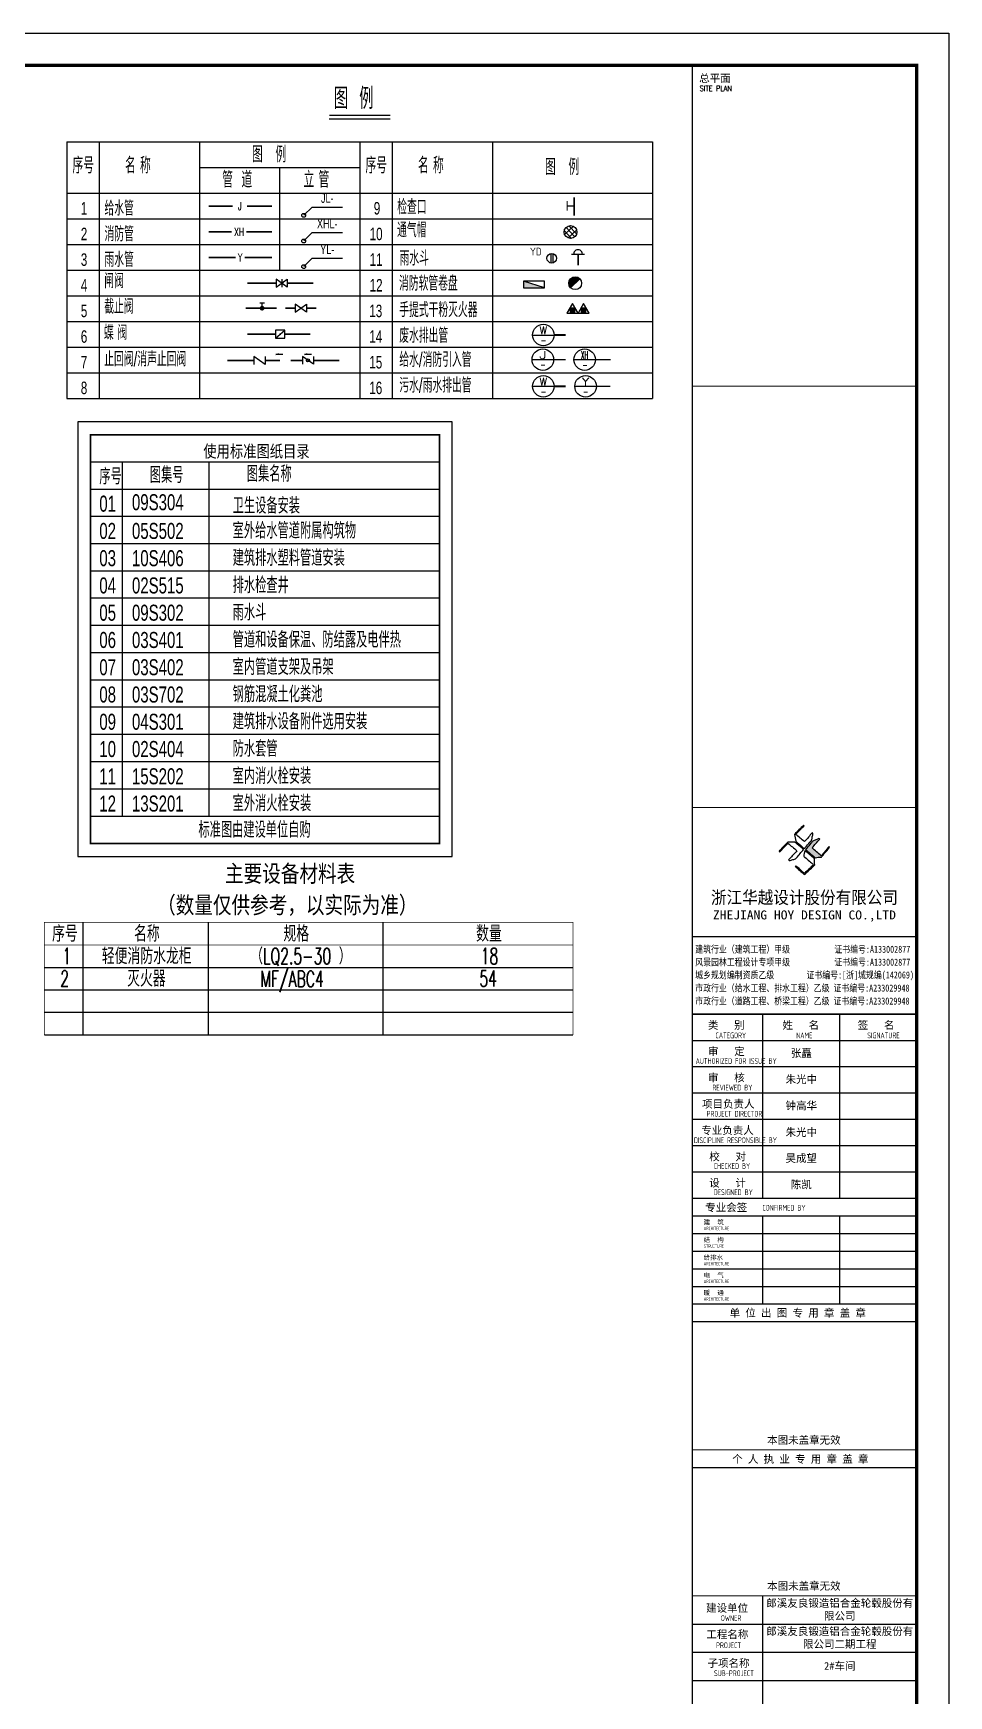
# Model space of a CAD drawing. Extents: x 13158459 to 15902229, y -1299598 to 28366.
# Drawn here: x 14080047 to 14108608, y -192678 to -140843 of the extents above; entities that cross this region are included whole.
import ezdxf
from ezdxf.enums import TextEntityAlignment as Align

# ---------------------------------------------------------------- set-up
doc = ezdxf.new("R2010")
doc.units = 0
doc.header["$LTSCALE"] = 1000
doc.header["$MEASUREMENT"] = 0
doc.linetypes.add('W_P', pattern=[7, 6, -1])
for name, color, linetype in [('JZ_0', 7, 'Continuous'), ('JZ__污水', 2, 'W_P'), ('JZ__污水标注', 2, 'Continuous'), ('JZ__消火栓', 10, 'Continuous'), ('JZ__消火栓标注', 10, 'Continuous'), ('JZ__灭火器', 6, 'Continuous'), ('JZ__给水', 3, 'Continuous'), ('JZ__给水标注', 3, 'Continuous'), ('JZ__雨水', 150, 'W_P'), ('JZ__雨水标注', 150, 'Continuous'), ('JZ_DET1', 8, 'Continuous'), ('JZ_TEXT', 42, 'Continuous'), ('PUB_TEXT', 7, 'Continuous'), ('PUB_TITLE', 4, 'Continuous'), ('TK', 4, 'Continuous'), ('TWT_TAB', 7, 'Continuous'), ('W_DIM', 4, 'Continuous'), ('WP_F', 1, 'Continuous'), ('WP_F_PJ', 7, 'Continuous'), ('WP_F_TXT', 4, 'Continuous'), ('WP_G2', 32, 'Continuous'), ('WP_G2_TXT', 4, 'Continuous'), ('WP_P_PJ', 7, 'Continuous'), ('WP_Y', 6, 'W_P'), ('WP_Y_TXT', 4, 'Continuous')]:
    doc.layers.add(name, color=color, linetype=linetype)
doc.styles.add('-宋体', font='', dxfattribs={"width": 0.8})
doc.styles.add('_TWT_SHEET', font='SIMPLEX', dxfattribs={"width": 0.8, "height": 3.5, "bigfont": 'HZTXT'})
doc.styles.add('COMPLEX', font='COMPLEX')
doc.styles.add('DXF', font='ros.shx', dxfattribs={"width": 0.7, "bigfont": 'hzs.shx'})
doc.styles.add('gps_hz', font='hztxt_e.shx', dxfattribs={"width": 0.7, "bigfont": 'hztxt.shx'})
doc.styles.add('HT', font='simhei.ttf', dxfattribs={"width": 0.8})
doc.styles.add('HZ', font='txt_____.ttf', dxfattribs={"bigfont": 'hztxt'})
doc.styles.add('ROMANS', font='romans', dxfattribs={"width": 0.65, "height": 231.275})
doc.styles.get("Standard").update_dxf_attribs({"font": 'gbenor.shx', "bigfont": 'gbcbig.shx'})
doc.styles.add('TSSD_REIN', font='tssdeng.shx', dxfattribs={"width": 0.7, "bigfont": 'tssdchn.shx'})
doc.styles.add('图签宋体', font='', dxfattribs={"height": 300})
doc.styles.add('图签黑体', font='simhei.ttf', dxfattribs={"height": 550})
doc.styles.get('-宋体').set_extended_font_data('SimSun')
doc.styles.get('图签宋体').set_extended_font_data('NSimSun')

# ---------------------------------------------------------------- blocks, each defined once
blk = doc.blocks.new('污水井编号')
blk.add_line((-336, 0), (336, 0))
blk.add_circle((0, 0), 336)
at = {"style": 'COMPLEX', "width": 0.914422}
blk.add_text('W', height=240, dxfattribs=at).set_placement((-114, 23), (116, 23), align=Align.FIT)
at = {"style": 'COMPLEX', "width": 1.762315}
blk.add_attdef('1', text='', height=230, dxfattribs=at).set_placement((-84, -276), (90, -276), align=Align.FIT)
blk = doc.blocks.new('$QC001_2')
blk.add_line((-141, 59), (141, 341))
at = {"const_width": 200}
blk.add_lwpolyline([(71, 271, 0.668179), (-100, 200, 0.198912), (-71, 129, 1)], format="xyb", dxfattribs=at)
blk.add_circle((0, 200), 200)
at = {"style": 'HZ', "flags": 1}
for tag in ['UNIT', 'WHAT', 'SPEC']:
    blk.add_attdef(tag, (0, 0), '', height=0.0008, dxfattribs=at)
blk = doc.blocks.new('$QC001_5')
blk.add_line((-325, 200), (325, 0))
blk.add_lwpolyline([(325, 0), (325, 200), (-325, 200), (-325, 0)], close=True)
blk.add_solid([(-325, 200), (325, 200), (-325, 200), (325, 0)])
at = {"flags": 1}
for tag in ['UNIT', 'WHAT', 'SPEC']:
    blk.add_attdef(tag, (0, 0), '', height=0.001, dxfattribs=at)
blk = doc.blocks.new('$PS004_0')
at = {"color": 7}
for p, q in [((-0.1, 0.49), (-0.1, -0.49)), ((0.1, 0.49), (0.1, -0.49))]:
    blk.add_line(p, q, dxfattribs=at)
blk.add_circle((0, 0), 0.5)
blk.add_text('YD', height=0.8).set_placement((-2.27, 0.29))
at = {"style": 'HZ', "flags": 1}
for tag in ['UNIT', 'WHAT', 'SPEC']:
    blk.add_attdef(tag, (0, 0), '', height=0.001, dxfattribs=at)
blk = doc.blocks.new('gps_fm_zf')
blk.add_line((0, 125), (0, -125))
blk.add_lwpolyline([(-175, 125), (-175, -125), (175, 125), (175, -125)], close=True)
blk = doc.blocks.new('GPS_fm_jzfx')
for p, q in [((-72, 170), (72, 170)), ((0, 73), (0, 170))]:
    blk.add_line(p, q)
at = {"const_width": 73.1}
blk.add_lwpolyline([(-37, 0, 1), (37, 0, 1)], format="xyb", close=True, dxfattribs=at)
blk = doc.blocks.new('GPS_fm_jzfd')
blk.add_lwpolyline([(-175, 125), (-175, -125), (175, 125), (175, -125)], close=True)
blk = doc.blocks.new('GPS_fm_df')
blk.add_line((-150, -125), (150, 125))
blk.add_lwpolyline([(-150, -125), (150, -125), (150, 125), (-150, 125)], close=True)
at = {"const_width": 29.3}
blk.add_lwpolyline([(-15, 0, 1), (15, 0, 1)], format="xyb", close=True, dxfattribs=at)
blk = doc.blocks.new('GPS_fm_dxf')
for p, q in [((-108, 187), (-25, 208)), ((111, 187), (-108, 187)), ((-25, 208), (-56, 187))]:
    blk.add_line(p, q)
blk.add_lwpolyline([(175, 125), (175, -125), (-175, 125), (-175, -125)])
blk.add_circle((0, 0), 50)
blk = doc.blocks.new('20080403110901')
blk.add_line((-504, 504), (504, 504))
blk.add_circle((0, 504), 504)
at = {"style": 'COMPLEX', "width": 1.058804}
blk.add_text('Y', height=360, dxfattribs=at).set_placement((-171, 539), (174, 539), align=Align.FIT)
at = {"style": 'COMPLEX', "width": 1.762315}
blk.add_attdef('1', text='', height=345, dxfattribs=at).set_placement((-126, 90), (135, 90), align=Align.FIT)
blk = doc.blocks.new('GPS_xf_swxfjbh')
blk.add_line((-336, 0), (336, 0))
blk.add_circle((0, 0), 336)
at = {"style": 'COMPLEX', "width": 0.502932}
blk.add_text('XH', height=240, dxfattribs=at).set_placement((-114, 23), (116, 23), align=Align.FIT)
at = {"style": 'COMPLEX', "width": 1.688885}
blk.add_attdef('1', text='', height=240, dxfattribs=at).set_placement((-84, -276), (90, -276), align=Align.FIT)
blk = doc.blocks.new('GPS_gs_swgsjbh')
blk.add_line((-336, 0), (336, 0))
blk.add_circle((0, 0), 336)
at = {"style": 'COMPLEX', "width": 1.828843}
blk.add_text('J', height=240, dxfattribs=at).set_placement((-114, 23), (116, 23), align=Align.FIT)
at = {"style": 'COMPLEX', "width": 1.762315}
blk.add_attdef('1', text='', height=230, dxfattribs=at).set_placement((-84, -276), (90, -276), align=Align.FIT)
blk = doc.blocks.new('GPS_ws_jxk')
for points, const_width in [([(-220, 0), (0, 0)], 45), ([(-220, 150), (-220, -150)], 25)]:
    blk.add_lwpolyline(points, dxfattribs=dict(const_width=const_width))
blk = doc.blocks.new('GPS_ws_tqm')
for p, q in [((-1.95, 2.37), (0.26, 0.03)), ((0.81, 3.73), (-1.85, 1.3)), ((-1.4, 3.37), (1.3, 0.55)), ((1.85, 2.63), (-0.75, 0.19)), ((-0.55, 3.93), (1.88, 1.46))]:
    blk.add_line(p, q)
blk.add_circle((-0.03, 1.99), 2)
blk = doc.blocks.new('雨水斗xt')
blk.add_line((0, 0), (205, 0))
blk.add_ellipse((103, 0), major_axis=(68.2, 0), ratio=1, start_param=-0.000001, end_param=3.141592)
blk = doc.blocks.new('手提式干粉灭火器')
h = blk.add_hatch()
h.set_pattern_fill('ANSI31', color=256, scale=225.365854, style=0)
h.set_pattern_definition([(45, (276289.086, 185586.136), (-19.9197154, 19.9197154), [])])
h.paths.add_polyline_path([(72, 158), (-72, 158), (-72, 19), (72, 19)])
for points in [[(0, 303), (-175, 0), (175, 0)], [(-72, 19), (72, 19), (72, 158), (-72, 158)]]:
    blk.add_lwpolyline(points, close=True)
blk = doc.blocks.new('A$C053D6479')
at = {"layer": 'PUB_TITLE'}
h = blk.add_hatch(color=256, dxfattribs=at)
h.dxf.hatch_style = 1
edge = h.paths.add_edge_path()
edge.add_spline(control_points=[(1026, 827), (1105, 920), (1188, 1008), (1266, 1102)], knot_values=[13, 13, 13, 13, 14, 14, 14, 14], degree=3, periodic=0)
edge.add_spline(control_points=[(1266, 1102), (1258, 1111), (1249, 1119), (1239, 1116)], knot_values=[12, 12, 12, 12, 13, 13, 13, 13], degree=3, periodic=0)
edge.add_spline(control_points=[(1239, 1116), (1210, 1107), (1179, 1092), (1144, 1077)], knot_values=[11, 11, 11, 11, 12, 12, 12, 12], degree=3, periodic=0)
edge.add_spline(control_points=[(1144, 1077), (1109, 1063), (1069, 1053), (1047, 1038)], knot_values=[10, 10, 10, 10, 11, 11, 11, 11], degree=3, periodic=0)
edge.add_spline(control_points=[(1047, 1038), (1028, 1026), (1007, 992), (991, 972)], knot_values=[9, 9, 9, 9, 10, 10, 10, 10], degree=3, periodic=0)
edge.add_spline(control_points=[(991, 972), (942, 913), (899, 868), (849, 810)], knot_values=[8, 8, 8, 8, 9, 9, 9, 9], degree=3, periodic=0)
edge.add_spline(control_points=[(849, 810), (842, 801), (822, 776), (822, 775)], knot_values=[7, 7, 7, 7, 8, 8, 8, 8], degree=3, periodic=0)
edge.add_spline(control_points=[(822, 775), (823, 771), (848, 752), (859, 744)], knot_values=[6, 6, 6, 6, 7, 7, 7, 7], degree=3, periodic=0)
edge.add_spline(control_points=[(859, 744), (949, 670), (1035, 592), (1122, 521)], knot_values=[5, 5, 5, 5, 6, 6, 6, 6], degree=3, periodic=0)
edge.add_spline(control_points=[(1122, 521), (1153, 527), (1185, 530), (1217, 533)], knot_values=[4, 4, 4, 4, 5, 5, 5, 5], degree=3, periodic=0)
edge.add_spline(control_points=[(1217, 533), (1246, 535), (1293, 532), (1316, 542)], knot_values=[3, 3, 3, 3, 4, 4, 4, 4], degree=3, periodic=0)
edge.add_spline(control_points=[(1316, 542), (1327, 547), (1338, 565), (1349, 579)], knot_values=[2, 2, 2, 2, 3, 3, 3, 3], degree=3, periodic=0)
edge.add_spline(control_points=[(1349, 579), (1423, 670), (1507, 759), (1572, 848)], knot_values=[1, 1, 1, 1, 2, 2, 2, 2], degree=3, periodic=0)
edge.add_spline(control_points=[(1572, 848), (1564, 852), (1561, 861), (1551, 862)], knot_values=[0, 0, 0, 0, 1, 1, 1, 1], degree=3, periodic=0)
edge.add_spline(control_points=[(1551, 862), (1469, 769), (1393, 671), (1310, 579)], knot_values=[15, 15, 15, 15, 16, 16, 16, 16], degree=3, periodic=0)
edge.add_spline(control_points=[(1310, 579), (1216, 662), (1118, 742), (1026, 827)], knot_values=[14, 14, 14, 14, 15, 15, 15, 15], degree=3, periodic=0)
at = {"layer": 'TK'}
for points, knots in [([(1031, 1298), (1066, 1286), (1054, 1262), (1045, 1224), (1036, 1188), (1031, 1158), (1024, 1121), (1020, 1104), (1017, 1085), (1012, 1071), (1004, 1052), (976, 1026), (956, 1003), (906, 946), (866, 899), (814, 839), (806, 829), (789, 806), (787, 806), (777, 804), (728, 856), (719, 864), (651, 922), (580, 978), (514, 1036), (509, 1106), (488, 1176), (479, 1247), (570, 1343), (663, 1436), (758, 1526), (764, 1523), (768, 1518), (774, 1515), (693, 1422), (599, 1343), (520, 1249), (607, 1171), (698, 1096), (789, 1021), (874, 1109), (950, 1206), (1031, 1298)], [0, 0, 0, 0, 1, 1, 1, 2, 2, 2, 3, 3, 3, 4, 4, 4, 5, 5, 5, 6, 6, 6, 7, 7, 7, 8, 8, 8, 9, 9, 9, 10, 10, 10, 11, 11, 11, 12, 12, 12, 13, 13, 13, 14, 14, 14, 14]), ([(1551, 862), (1561, 861), (1564, 852), (1572, 848), (1507, 759), (1423, 670), (1349, 579), (1338, 565), (1327, 547), (1316, 542), (1293, 532), (1246, 535), (1217, 533), (1185, 530), (1153, 527), (1122, 521), (1035, 592), (949, 670), (859, 744), (848, 752), (823, 771), (822, 775), (822, 776), (842, 801), (849, 810), (899, 868), (942, 913), (991, 972), (1007, 992), (1028, 1026), (1047, 1038), (1069, 1053), (1109, 1063), (1144, 1077), (1179, 1092), (1210, 1107), (1239, 1116), (1249, 1119), (1258, 1111), (1266, 1102), (1188, 1008), (1105, 920), (1026, 827), (1118, 742), (1216, 662), (1310, 579), (1393, 671), (1469, 769), (1551, 862)], [0, 0, 0, 0, 1, 1, 1, 2, 2, 2, 3, 3, 3, 4, 4, 4, 5, 5, 5, 6, 6, 6, 7, 7, 7, 8, 8, 8, 9, 9, 9, 10, 10, 10, 11, 11, 11, 12, 12, 12, 13, 13, 13, 14, 14, 14, 15, 15, 15, 16, 16, 16, 16]), ([(555, 949), (624, 891), (699, 833), (760, 773), (689, 691), (614, 604), (539, 517), (529, 505), (516, 487), (506, 482), (492, 475), (469, 472), (452, 467), (416, 456), (383, 448), (342, 438), (323, 433), (297, 422), (293, 440), (291, 452), (313, 470), (322, 480), (400, 566), (477, 652), (553, 736), (460, 815), (366, 894), (270, 970), (183, 883), (101, 791), (16, 703), (-18, 714), (9, 735), (28, 755), (103, 838), (192, 930), (266, 1005), (319, 1009), (387, 1005), (442, 1007), (456, 1008), (472, 1011), (485, 1007), (507, 1000), (534, 967), (555, 949)], [0, 0, 0, 0, 1, 1, 1, 2, 2, 2, 3, 3, 3, 4, 4, 4, 5, 5, 5, 6, 6, 6, 7, 7, 7, 8, 8, 8, 9, 9, 9, 10, 10, 10, 11, 11, 11, 12, 12, 12, 13, 13, 13, 14, 14, 14, 15, 15, 15, 15]), ([(1097, 490), (1100, 425), (1106, 361), (1107, 294), (1018, 207), (925, 121), (830, 33), (818, 21), (800, 0), (787, 0), (768, -1), (725, 49), (712, 60), (662, 103), (616, 143), (568, 186), (545, 207), (518, 224), (499, 250), (501, 259), (511, 261), (516, 267), (609, 192), (696, 111), (785, 33), (883, 118), (977, 208), (1070, 298), (992, 373), (892, 456), (803, 534), (791, 544), (768, 561), (766, 569), (761, 588), (776, 634), (780, 655), (785, 690), (788, 721), (795, 746), (897, 661), (998, 576), (1097, 490)], [0, 0, 0, 0, 1, 1, 1, 2, 2, 2, 3, 3, 3, 4, 4, 4, 5, 5, 5, 6, 6, 6, 7, 7, 7, 8, 8, 8, 9, 9, 9, 10, 10, 10, 11, 11, 11, 12, 12, 12, 13, 13, 13, 14, 14, 14, 14])]:
    blk.add_open_spline(points, degree=3, knots=knots, dxfattribs=at)
blk = doc.blocks.new('GeYuanFrame_32712470', base_point=(20.09, 4.53))
at = {"layer": 'PUB_TITLE'}
for points in [[(803.09, 235.33), (803.09, 292.73)], [(827.09, 235.33), (827.09, 292.73)], [(803.09, 202.33), (803.09, 229.83)], [(827.09, 202.33), (827.09, 229.83)], [(803.09, 14.53), (803.09, 111.33)]]:
    blk.add_lwpolyline(points, dxfattribs=at)
at = {"layer": 'TK'}
for p, q in [((781.09, 316.93), (851.09, 316.93)), ((781.09, 284.53), (851.09, 284.53)), ((781.09, 276.33), (851.09, 276.33)), ((781.09, 268.13), (851.09, 268.13)), ((781.09, 259.93), (851.09, 259.93)), ((781.09, 251.73), (851.09, 251.73)), ((781.09, 243.53), (851.09, 243.53)), ((781.09, 235.33), (851.09, 235.33)), ((781.09, 235.33), (851.09, 235.33)), ((781.09, 102.53), (851.09, 102.53)), ((781.09, 93.73), (851.09, 93.73)), ((781.09, 84.93), (803.09, 84.93)), ((781.09, 84.93), (851.09, 84.93))]:
    blk.add_line(p, q, dxfattribs=at)
blk.add_lwpolyline([(20.09, 4.53), (20.09, 598.53), (861.09, 598.53), (861.09, 4.53)], close=True, dxfattribs=at)
at = {"layer": 'TK', "const_width": 1}
blk.add_lwpolyline([(45.09, 588.53), (851.09, 588.53), (851.09, 14.53), (45.09, 14.53)], close=True, dxfattribs=at)
at = {"layer": 'TK'}
for points, const_width in [([(781.09, 588.53), (781.09, 14.53)], 0.4), ([(781.09, 488.5), (851.09, 488.5)], 0.35), ([(781.09, 357.14), (851.09, 357.14)], 0.35), ([(781.09, 292.73), (851.09, 292.73)], 0.35), ([(781.09, 292.73), (851.09, 292.73)], 0.35), ([(781.09, 235.33), (851.09, 235.33)], 0.35), ([(781.09, 202.33), (851.09, 202.33)], 0.35), ([(781.09, 156.83), (851.09, 156.83)], 0.35), ([(781.09, 111.33), (851.09, 111.33)], 0.35)]:
    blk.add_lwpolyline(points, dxfattribs=dict(at, const_width=const_width))
for points in [[(781.09, 292.73), (851.09, 292.73)], [(781.09, 235.33), (851.09, 235.33)], [(781.09, 229.83), (851.09, 229.83)], [(781.09, 224.33), (851.09, 224.33)], [(781.09, 218.83), (851.09, 218.83)], [(781.09, 213.33), (851.09, 213.33)], [(781.09, 207.83), (851.09, 207.83)], [(781.09, 202.33), (851.09, 202.33)], [(781.09, 196.83), (851.09, 196.83)], [(781.09, 151.33), (851.09, 151.33)]]:
    blk.add_lwpolyline(points, dxfattribs=at)
at = {"layer": 'PUB_TITLE', "xscale": 0.01000000000021828, "yscale": 0.01000000000021828, "zscale": 0.01}
blk.add_blockref('A$C053D6479', (808.19, 336.27), dxfattribs=at)
at = {"layer": 'TK', "style": '图签宋体'}
for s, height, p in [('总平面', 2.4, (783.23, 583.28)), ('类   别', 2.4, (785.97, 288.09)), ('姓   名', 2.4, (809.2, 288.09)), ('签   名', 2.4, (832.68, 288.09)), ('审   定', 2.4, (785.97, 279.89)), ('审   核', 2.4, (785.97, 271.69)), ('项目负责人', 2.4, (784.13, 263.49)), ('专业负责人', 2.4, (783.89, 255.29)), ('校   对', 2.4, (786.38, 247.09)), ('设   计', 2.4, (786.36, 238.89)), ('专业会签', 2.4, (785.12, 231.24)), ('建  筑', 1.44, (784.61, 227.11)), ('结  构', 1.44, (784.61, 221.61)), ('给排水', 1.44, (784.61, 216.11)), ('电  气', 1.44, (784.61, 210.61)), ('暖  通', 1.44, (784.61, 205.11)), ('单 位 出 图 专 用 章 盖 章', 2.4, (792.72, 198.35)), ('本图未盖章无效', 2.4, (804.43, 158.7)), ('个 人 执 业 专 用 章 盖 章', 2.4, (793.52, 152.77)), ('本图未盖章无效', 2.4, (804.43, 113.2)), ('建设单位', 2.4, (785.39, 106.33)), ('工程名称', 2.4, (785.47, 98.12)), ('子项名称', 2.4, (785.85, 89.14))]:
    blk.add_text(s, height=height, dxfattribs=at).set_placement(p)
at = {"layer": 'TK'}
for s, height, style, width, p in [('SITE PLAN', 1.697, 'ROMANS', 0.76, (783.35, 580.49)), ('建筑行业（建筑工程）甲级           证书编号:A133002877', 2.2, '-宋体', 0.8, (782, 311.83)), ('风景园林工程设计专项甲级           证书编号:A133002877', 2.2, '-宋体', 0.8, (782, 307.81)), ('城乡规划编制资质乙级        证书编号:[浙]城规编(142069)', 2.2, '-宋体', 0.8, (782, 303.82)), ('市政行业（给水工程、排水工程）乙级 证书编号:A233029948', 2.2, '-宋体', 0.8, (782, 299.74)), ('市政行业（道路工程、桥梁工程）乙级 证书编号:A233029948', 2.2, '-宋体', 0.8, (782, 295.69)), ('CATEGORY', 1.8, 'TSSD_REIN', 0.7, (788.32, 285.17)), ('NAME', 1.8, 'TSSD_REIN', 0.7, (813.51, 285.17)), ('SIGNATURE', 1.8, 'TSSD_REIN', 0.7, (835.66, 285.17)), ('AUTHORIZED FOR ISSUE BY', 1.8, 'TSSD_REIN', 0.7, (782.12, 277.17)), ('REVIEWED BY', 1.8, 'TSSD_REIN', 0.7, (787.36, 268.91)), ('PROJECT DIRECTOR', 1.8, 'TSSD_REIN', 0.7, (785.55, 260.74)), ('DISCIPLINE RESPONSIBLE BY', 1.8, 'TSSD_REIN', 0.7, (781.57, 252.48)), ('CHECKED BY', 1.8, 'TSSD_REIN', 0.7, (787.75, 244.44)), ('DESIGNED BY', 1.8, 'TSSD_REIN', 0.7, (787.76, 236.27)), ('CONFIRMED BY', 1.8, 'TSSD_REIN', 0.7, (802.94, 231.42)), ('ARCHITECTURE', 1.08, 'TSSD_REIN', 0.7, (784.65, 225.34)), ('STRUCTURE', 1.08, 'TSSD_REIN', 0.7, (784.65, 219.84)), ('ARCHITECTURE', 1.08, 'TSSD_REIN', 0.7, (784.65, 214.34)), ('ARCHITECTURE', 1.08, 'TSSD_REIN', 0.7, (784.65, 208.84)), ('ARCHITECTURE', 1.08, 'TSSD_REIN', 0.7, (784.65, 203.34)), ('OWNER', 1.8, 'TSSD_REIN', 0.7, (789.98, 103.48)), ('PROJECT', 1.8, 'TSSD_REIN', 0.7, (788.52, 95.02)), ('SUB-PROJECT', 1.8, 'TSSD_REIN', 0.7, (787.86, 86.3))]:
    blk.add_text(s, height=height, dxfattribs=dict(at, style=style, width=width)).set_placement(p)
for s, height, style, width, p in [('浙江华越设计股份有限公司', 3.96, 'HT', 0.9, (816.07, 329.16)), ('ZHEJIANG HOY DESIGN CO.,LTD', 2.8, '图签黑体', 1.11, (816.06, 323.29))]:
    blk.add_text(s, height=height, dxfattribs=dict(at, style=style, width=width)).set_placement(p, align=Align.MIDDLE)
at = {"layer": 'TK', "char_height": 2.4, "attachment_point": 5, "style": '图签宋体'}
for s, insert, width in [('张矗', (815.09, 280.4), 24), ('朱光中', (815.09, 272.23), 24), ('钟高华', (815.09, 264.03), 24), ('朱光中', (815.09, 255.76), 24), ('吴成望', (815.09, 247.63), 24), ('陈凯', (815.09, 239.43), 24), ('郎溪友良锻造铝合金轮毂股份有限公司', (827.09, 106.93), 48), ('郎溪友良锻造铝合金轮毂股份有限公司二期工程', (827.09, 98.13), 48), ('2#车间', (827.09, 89.33), 48)]:
    blk.add_mtext(s, dxfattribs=dict(at, insert=insert, width=width))

msp = doc.modelspace()

# ---------------------------------------------------------------- linework, layer by layer
at = {"layer": 'JZ_0', "color": 3}
for p, q in [((14081090.7, -144229.8), (14099370.3, -144229.8)), ((14081090.7, -144229.8), (14081090.7, -152229.8)), ((14082102.5, -144229.8), (14082102.5, -152229.8)), ((14085230.5, -144229.8), (14085230.5, -152229.8)), ((14090230.5, -144229.8), (14090230.5, -152229.8)), ((14091242.3, -144229.8), (14091242.3, -152229.8)), ((14094370.3, -144229.8), (14094370.3, -152229.8)), ((14099370.3, -144229.8), (14099370.3, -152229.8)), ((14085230.5, -145029.8), (14090230.5, -145029.8)), ((14087730.5, -145029.8), (14087730.5, -148229.8)), ((14081090.7, -145829.8), (14099370.3, -145829.8)), ((14081090.7, -152229.8), (14099370.3, -152229.8))]:
    msp.add_line(p, q, dxfattribs=at)
at = {"layer": 'JZ__污水', "const_width": 60}
for points in [[(14096295.5, -150251.7), (14096657.4, -150251.7)], [(14096295.5, -151851.7), (14096657.4, -151851.7)]]:
    msp.add_lwpolyline(points, dxfattribs=at)
at = {"layer": 'JZ__消火栓', "const_width": 50}
msp.add_lwpolyline([(14097583.9, -151019.8), (14098061.2, -151019.8)], dxfattribs=at)
at = {"layer": 'JZ__给水'}
for p, q in [((14087618.8, -150855.5), (14087701.6, -150834.8)), ((14087701.6, -150834.8), (14087670.4, -150855.5)), ((14087837.5, -150855.5), (14087618.8, -150855.5))]:
    msp.add_line(p, q, dxfattribs=at)
at = {"layer": 'JZ__给水', "const_width": 50}
for points in [[(14096924.3, -146533.6), (14096924.3, -145954.6)], [(14097043.6, -148082.1), (14097043.6, -147729.3)], [(14086728.1, -148635.8), (14087622.4, -148635.8)], [(14087972.4, -148635.8), (14088788.9, -148635.8)], [(14086678.7, -149416.2), (14087645.2, -149416.2)], [(14087914.7, -149416.2), (14088219, -149416.2)], [(14088569, -149416.2), (14088878.8, -149416.2)], [(14086728.1, -150226.7), (14087599.7, -150226.7)], [(14087899.7, -150226.7), (14088695.6, -150226.7)], [(14086106, -151043), (14086929.8, -151043)], [(14087279.8, -151043), (14087741.6, -151043)], [(14088075.9, -151043), (14088445.7, -151043)], [(14088788.7, -151043), (14089591.8, -151043)], [(14096280.9, -151019.8), (14096656.8, -151019.8)]]:
    msp.add_lwpolyline(points, dxfattribs=at)
at = {"layer": 'JZ__给水'}
msp.add_lwpolyline([(14087279.8, -150918), (14087279.8, -151168), (14086929.8, -150918), (14086929.8, -151168)], dxfattribs=at)
at = {"layer": 'JZ__雨水', "const_width": 50}
msp.add_lwpolyline([(14097614.3, -151851.7), (14098053.9, -151851.7)], dxfattribs=at)
at = {"layer": 'JZ_DET1'}
for p, q in [((14081090.7, -146629.8), (14099370.3, -146629.8)), ((14081090.7, -147429.8), (14099370.3, -147429.8)), ((14081090.7, -148229.8), (14099370.3, -148229.8)), ((14081090.7, -149029.8), (14099370.3, -149029.8)), ((14081090.7, -149829.8), (14099370.3, -149829.8)), ((14081090.7, -150629.8), (14099370.3, -150629.8)), ((14081090.7, -151429.8), (14099370.3, -151429.8))]:
    msp.add_line(p, q, dxfattribs=at)
at = {"layer": 'JZ_TEXT'}
for p, q in [((14089277.2, -143510.5), (14091183.8, -143510.5)), ((14092717.5, -154215.5), (14081833.6, -154215.5)), ((14082833.6, -165259.9), (14082833.6, -154209.9)), ((14085533.6, -165259.9), (14085533.6, -154209.9)), ((14092717.5, -155065.5), (14081833.6, -155065.5)), ((14092717.5, -155909.9), (14081833.6, -155909.9)), ((14092717.5, -156759.9), (14081833.6, -156759.9)), ((14092717.5, -157609.9), (14081833.6, -157609.9)), ((14092717.5, -158459.9), (14081833.6, -158459.9)), ((14092717.5, -159309.9), (14081833.6, -159309.9)), ((14092717.5, -160159.9), (14081833.6, -160159.9)), ((14092717.5, -161009.9), (14081833.6, -161009.9)), ((14092717.5, -161859.9), (14081833.6, -161859.9)), ((14092717.5, -162709.9), (14081833.6, -162709.9)), ((14092717.5, -163559.9), (14081833.6, -163559.9)), ((14092717.5, -164409.9), (14081833.6, -164409.9)), ((14092717.5, -165259.9), (14081833.6, -165259.9))]:
    msp.add_line(p, q, dxfattribs=at)
at = {"layer": 'JZ_TEXT', "const_width": 41.7}
msp.add_lwpolyline([(14089286.2, -143398.8), (14091187.4, -143398.8)], dxfattribs=at)
at = {"layer": 'PUB_TEXT', "color": 8}
for p, q in [((14093117.5, -152959.9), (14081433.6, -152959.9)), ((14081433.6, -152959.9), (14081433.6, -166509.9)), ((14092717.5, -153359.9), (14081833.6, -153359.9)), ((14093117.5, -166509.9), (14093117.5, -152959.9)), ((14081433.6, -166509.9), (14093117.5, -166509.9))]:
    msp.add_line(p, q, dxfattribs=at)
at = {"layer": 'PUB_TEXT', "color": 8, "const_width": 50}
msp.add_lwpolyline([(14092717.5, -166109.9), (14092717.5, -153359.9), (14081833.6, -153359.9), (14081833.6, -166109.9), (14092717.5, -166109.9)], dxfattribs=at)
at = {"layer": 'TWT_TAB', "const_width": 20}
msp.add_lwpolyline([(14080396.6, -172068.6), (14096882.5, -172068.6), (14096882.5, -168568.6), (14080396.6, -168568.6)], close=True, dxfattribs=at)
at = {"layer": 'TWT_TAB'}
for points in [[(14081596.6, -168568.6), (14081596.6, -172068.6)], [(14085508.7, -168568.6), (14085508.7, -172068.6)], [(14090947.9, -168568.6), (14090947.9, -172068.6)], [(14080396.6, -169968.6), (14096882.5, -169968.6)], [(14080396.6, -170668.6), (14096882.5, -170668.6)], [(14080396.6, -171368.6), (14096882.5, -171368.6)], [(14080396.6, -172068.6), (14096882.5, -172068.6)]]:
    msp.add_lwpolyline(points, dxfattribs=at)
at = {"layer": 'TWT_TAB', "const_width": 20}
msp.add_lwpolyline([(14080396.6, -169268.6), (14096882.5, -169268.6)], dxfattribs=at)
at = {"layer": 'W_DIM'}
for p, q in [((14088485, -146519.9), (14088744.3, -146260.5)), ((14088744.3, -146260.5), (14089694.3, -146260.5)), ((14088485, -147319.9), (14088744.3, -147060.5)), ((14088744.3, -147060.5), (14089694.3, -147060.5)), ((14088485, -148119.9), (14088744.3, -147860.5)), ((14088744.3, -147860.5), (14089694.3, -147860.5))]:
    msp.add_line(p, q, dxfattribs=at)
for centre in [(14088485, -146519.9), (14088485, -147319.9), (14088485, -148119.9)]:
    msp.add_circle(centre, 60, dxfattribs=at)
at = {"layer": 'WP_F', "const_width": 50}
for points in [[(14085522.6, -147036.1), (14086242.4, -147036.1)], [(14086692.4, -147036.1), (14087496.2, -147036.1)]]:
    msp.add_lwpolyline(points, dxfattribs=at)
at = {"layer": 'WP_G2', "const_width": 50}
for points in [[(14085522.6, -146230.8), (14086269.2, -146230.8)], [(14086719.2, -146230.8), (14087496.2, -146230.8)]]:
    msp.add_lwpolyline(points, dxfattribs=at)
at = {"layer": 'WP_Y', "const_width": 50}
for points in [[(14085522.6, -147838.8), (14086363, -147838.8)], [(14086638, -147838.8), (14087496.2, -147838.8)]]:
    msp.add_lwpolyline(points, dxfattribs=at)

# ---------------------------------------------------------------- block references
at = {"xscale": 100, "yscale": 100, "zscale": 100}
msp.add_blockref('GeYuanFrame_32712470', (14024508, -200243.1), dxfattribs=at)
at = {"layer": 'JZ__污水标注'}
msp.add_blockref('GPS_ws_jxk', (14096924.3, -146227.4), dxfattribs=at)
at = {"layer": 'JZ__污水标注', "color": 0, "xscale": 100, "yscale": 100, "zscale": 100}
msp.add_blockref('GPS_ws_tqm', (14096811.7, -147241), dxfattribs=at)
at = {"layer": 'JZ__污水标注', "xscale": 2, "yscale": 2, "zscale": 2}
msp.add_blockref('雨水斗xt', (14096837.2, -147729.3), dxfattribs=at)
at = {"layer": 'JZ__污水标注'}
ref = msp.add_blockref('污水井编号', (14095959.5, -150251.7), dxfattribs=at)
ref.add_attrib('1', '-', dxfattribs={"layer": '0', "height": 230, "style": 'COMPLEX', "width": 0.881157}).set_placement((14095875.8, -150527.5), (14096049.5, -150527.5), align=Align.FIT)
ref = msp.add_blockref('污水井编号', (14095959.5, -151851.7), dxfattribs=at)
ref.add_attrib('1', '-', dxfattribs={"layer": '0', "height": 230, "style": 'COMPLEX', "width": 0.881157}).set_placement((14095875.8, -152127.5), (14096049.5, -152127.5), align=Align.FIT)
at = {"layer": 'JZ__消火栓标注'}
ref = msp.add_blockref('GPS_xf_swxfjbh', (14097247.9, -151019.8), dxfattribs=at)
ref.add_attrib('1', '-', dxfattribs={"layer": '0', "height": 240, "style": 'COMPLEX', "width": 0.844442}).set_placement((14097173.1, -151301.4), (14097346.8, -151301.4), align=Align.FIT)
at = {"layer": 'JZ__灭火器'}
for p in [(14096867.2, -149574.1), (14097216.9, -149574.1)]:
    msp.add_blockref('手提式干粉灭火器', p, dxfattribs=at)
at = {"layer": 'JZ__给水'}
for name, p in [('gps_fm_zf', (14087797.4, -148635.8)), ('GPS_fm_jzfx', (14087186.3, -149416.2)), ('GPS_fm_jzfd', (14088394, -149416.2)), ('GPS_fm_df', (14087749.7, -150226.7))]:
    msp.add_blockref(name, p, dxfattribs=at)
at = {"layer": 'JZ__给水', "xscale": 0.9800000004470348, "yscale": 0.9800000004470348, "zscale": 0.9800000004470348}
msp.add_blockref('GPS_fm_dxf', (14088617.2, -151043), dxfattribs=at)
at = {"layer": 'JZ__给水标注'}
ref = msp.add_blockref('GPS_gs_swgsjbh', (14095944.9, -151019.8), dxfattribs=at)
ref.add_attrib('1', '-', dxfattribs={"layer": '0', "height": 230, "style": 'COMPLEX', "width": 0.881157}).set_placement((14095861.2, -151295.6), (14096034.9, -151295.6), align=Align.FIT)
at = {"layer": 'JZ__雨水标注'}
ref = msp.add_blockref('20080403110901', (14097278.3, -152187.7), dxfattribs=dict(at, xscale=0.6666666679084301, yscale=0.6666666679084301, zscale=0.6666666679084301))
ref.add_attrib('1', '-', dxfattribs={"layer": '0', "height": 230, "style": 'COMPLEX', "width": 0.881157}).set_placement((14097194.6, -152127.5), (14097368.3, -152127.5), align=Align.FIT)
at = {"layer": 'WP_F_PJ', "rotation": 180}
msp.add_blockref('$QC001_5', (14095666.5, -148577.4), dxfattribs=at)
at = {"layer": 'WP_F_PJ'}
msp.add_blockref('$QC001_2', (14096953.7, -148837.3), dxfattribs=at)
at = {"layer": 'WP_P_PJ', "xscale": 300, "yscale": 300, "zscale": 300}
msp.add_blockref('$PS004_0', (14096223, -147857.9), dxfattribs=at)

# ---------------------------------------------------------------- texts
at = {"layer": 'JZ_TEXT'}
for s, height, style, width, p in [('图  例', 666.67, 'DXF', 0.7, (14089427.8, -143207.4)), ('图   例', 504.17, 'DXF', 0.7, (14086874.7, -144872.4)), ('序号', 504.17, 'DXF', 0.7, (14081271.5, -145215.1)), ('名 称', 504.17, 'DXF', 0.7, (14082910.9, -145215.1)), ('管  道', 504.17, 'DXF', 0.7, (14085944.7, -145658.9)), ('立 管', 504.17, 'DXF', 0.7, (14088479.5, -145658.9)), ('序号', 504.17, 'DXF', 0.7, (14090411.3, -145215.1)), ('名 称', 504.17, 'DXF', 0.7, (14092050.7, -145215.1)), ('图   例', 504.17, 'DXF', 0.7, (14096014.5, -145265.3)), ('给水管', 458.33, 'DXF', 0.7, (14082269.7, -146529)), ('检查口', 458.33, 'DXF', 0.7, (14091402.1, -146489.8)), ('消防管', 458.33, 'DXF', 0.7, (14082269.7, -147329)), ('通气帽', 458.33, 'DXF', 0.7, (14091397.2, -147204.6)), ('雨水管', 458.33, 'DXF', 0.7, (14082269.7, -148129)), ('雨水斗', 458.33, 'DXF', 0.7, (14091476.1, -148085.6)), ('闸阀', 458.33, 'DXF', 0.7, (14082262.3, -148792.7)), ('消防软管卷盘', 458.33, 'DXF', 0.7, (14091459.5, -148870.2)), ('截止阀', 458.33, 'DXF', 0.7, (14082262.3, -149592.7)), ('手提式干粉灭火器', 458.33, 'DXF', 0.7, (14091467.6, -149695.6)), ('蝶 阀', 458.33, 'DXF', 0.7, (14082249.2, -150404.9)), ('废水排出管', 458.33, 'DXF', 0.7, (14091467.6, -150495.6)), ('止回阀/消声止回阀', 458.33, 'DXF', 0.7, (14082262.3, -151230.7)), ('给水/消防引入管', 458.33, 'DXF', 0.7, (14091467.6, -151248.6)), ('污水/雨水排出管', 458.33, 'DXF', 0.7, (14091467.6, -152048.6)), ('使用标准图纸目录', 380, '-宋体', 0.8, (14085352.1, -154066.4)), ('序号', 500, 'gps_hz', 0.7, (14082108.7, -154909.9)), ('图集号', 500, 'gps_hz', 0.7, (14083685.4, -154865.4)), ('图集名称', 500, 'gps_hz', 0.7, (14086710.8, -154829.8)), ('01', 500, 'gps_hz', 0.7, (14082108.7, -155759.9)), ('09S304', 500, 'gps_hz', 0.7, (14083126.2, -155715.4)), ('卫生设备安装', 500, 'gps_hz', 0.7, (14086268.8, -155820.1)), ('02', 500, 'gps_hz', 0.7, (14082108.7, -156609.9)), ('05S502', 500, 'gps_hz', 0.7, (14083126.2, -156609.9)), ('室外给水管道附属构筑物', 500, 'gps_hz', 0.7, (14086268.8, -156600.8)), ('03', 500, 'gps_hz', 0.7, (14082108.7, -157459.9)), ('10S406', 500, 'gps_hz', 0.7, (14083126.2, -157459.9)), ('建筑排水塑料管道安装', 500, 'gps_hz', 0.7, (14086268.8, -157450.8)), ('04', 500, 'gps_hz', 0.7, (14082108.7, -158309.9)), ('02S515', 500, 'gps_hz', 0.7, (14083126.2, -158309.9)), ('排水检查井', 500, 'gps_hz', 0.7, (14086268.8, -158300.8)), ('雨水斗', 500, 'gps_hz', 0.7, (14086268.8, -159150.8)), ('05', 500, 'gps_hz', 0.7, (14082108.7, -159159.9)), ('09S302', 500, 'gps_hz', 0.7, (14083126.2, -159159.9)), ('06', 500, 'gps_hz', 0.7, (14082108.7, -160009.9)), ('03S401', 500, 'gps_hz', 0.7, (14083126.2, -160009.9)), ('管道和设备保温、防结露及电伴热', 500, 'gps_hz', 0.7, (14086268.8, -160000.8)), ('07', 500, 'gps_hz', 0.7, (14082108.7, -160859.9)), ('03S402', 500, 'gps_hz', 0.7, (14083126.2, -160859.9)), ('室内管道支架及吊架', 500, 'gps_hz', 0.7, (14086268.8, -160850.8)), ('08', 500, 'gps_hz', 0.7, (14082108.7, -161709.9)), ('03S702', 500, 'gps_hz', 0.7, (14083126.2, -161709.9)), ('钢筋混凝土化粪池', 500, 'gps_hz', 0.7, (14086268.8, -161700.8)), ('09', 500, 'gps_hz', 0.7, (14082108.7, -162559.9)), ('04S301', 500, 'gps_hz', 0.7, (14083126.2, -162559.9)), ('建筑排水设备附件选用安装', 500, 'gps_hz', 0.7, (14086268.8, -162550.8)), ('10', 500, 'gps_hz', 0.7, (14082108.7, -163409.9)), ('02S404', 500, 'gps_hz', 0.7, (14083126.2, -163409.9)), ('防水套管', 500, 'gps_hz', 0.7, (14086268.8, -163400.8)), ('11', 500, 'gps_hz', 0.7, (14082108.7, -164259.9)), ('15S202', 500, 'gps_hz', 0.7, (14083126.2, -164259.9)), ('室内消火栓安装', 500, 'gps_hz', 0.7, (14086268.8, -164250.8)), ('12', 500, 'gps_hz', 0.7, (14082108.7, -165109.9)), ('13S201', 500, 'gps_hz', 0.7, (14083126.2, -165109.9)), ('室外消火栓安装', 500, 'gps_hz', 0.7, (14086268.8, -165100.8)), ('标准图由建设单位自购', 500, 'gps_hz', 0.7, (14085201.5, -165926.4))]:
    msp.add_text(s, height=height, dxfattribs=dict(at, style=style, width=width)).set_placement(p)
at = {"layer": 'JZ_TEXT', "color": 2, "style": 'DXF', "width": 0.7}
for s, height, p in [('1', 389.6, (14081530.5, -146495.2)), ('9', 389.6, (14090670.3, -146495.2)), ('2', 389.6, (14081530.5, -147295.2)), ('10', 389.58, (14090540, -147295.2)), ('3', 389.6, (14081530.5, -148095.2)), ('11', 389.58, (14090540, -148095.2)), ('4', 389.6, (14081530.5, -148895.2)), ('12', 389.58, (14090540, -148895.2)), ('5', 389.6, (14081530.5, -149695.2)), ('13', 389.58, (14090529.3, -149695.2)), ('6', 389.6, (14081530.5, -150495.2)), ('14', 389.58, (14090529.3, -150495.2)), ('7', 389.6, (14081530.5, -151295.2)), ('15', 389.58, (14090529.3, -151295.2)), ('8', 389.6, (14081530.5, -152095.2)), ('16', 389.58, (14090529.3, -152095.2))]:
    msp.add_text(s, height=height, dxfattribs=at).set_placement(p)
at = {"layer": 'TWT_TAB'}
for s, height, style, width, p in [('主要设备材料表', 531.65, '-宋体', 0.8, (14086029.3, -167308.6)), ('（数量仅供参考，以实际为准）', 531.646, '-宋体', 0.8, (14083912.2, -168288.6)), ('序号', 500, '_TWT_SHEET', 0.8, (14080635.9, -169168.6)), ('名称', 500, '_TWT_SHEET', 0.8, (14083192, -169168.6)), ('规格', 500, '_TWT_SHEET', 0.8, (14087850.4, -169168.6)), ('数量', 500, '_TWT_SHEET', 0.8, (14093863.1, -169168.6)), ('1', 500, '_TWT_SHEET', 0.64, (14080958.5, -169868.6)), ('轻便消防水龙柜', 500, '_TWT_SHEET', 0.8, (14082187.3, -169868.6)), ('（', 500, '_TWT_SHEET', 0.8, (14086815.9, -169868.6)), ('LQ2.5-30', 500, '_TWT_SHEET', 0.64, (14087215.9, -169868.6)), ('）', 500, '_TWT_SHEET', 0.8, (14089577.8, -169868.6)), ('18', 500, '_TWT_SHEET', 0.64, (14094006.2, -169868.6)), ('MF/ABC4', 500, '_TWT_SHEET', 0.64, (14087138.8, -170578.2)), ('2', 500, '_TWT_SHEET', 0.64, (14080889.9, -170568.6)), ('灭火器', 500, '_TWT_SHEET', 0.8, (14082977.8, -170568.6)), ('54', 500, '_TWT_SHEET', 0.64, (14093968.1, -170568.6))]:
    msp.add_text(s, height=height, dxfattribs=dict(at, style=style, width=width)).set_placement(p)
at = {"layer": 'W_DIM', "style": 'gps_hz', "width": 0.7}
for s, p in [('JL-', (14089219.3, -146220.5)), ('XHL-', (14089219.3, -147020.5)), ('YL-', (14089219.3, -147820.5))]:
    msp.add_text(s, height=300, dxfattribs=at).set_placement(p, align=Align.BOTTOM_CENTER)
at = {"layer": 'WP_F_TXT', "style": 'HZ', "width": 0.7}
msp.add_text('XH', height=250, dxfattribs=at).set_placement((14086467.4, -147036.1), align=Align.MIDDLE)
at = {"layer": 'WP_G2_TXT', "style": 'HZ', "width": 0.7}
msp.add_text('J', height=250, dxfattribs=at).set_placement((14086494.2, -146230.8), align=Align.MIDDLE)
at = {"layer": 'WP_Y_TXT', "style": 'HZ', "width": 0.7}
msp.add_text('Y', height=250, dxfattribs=at).set_placement((14086500.5, -147838.8), align=Align.MIDDLE)

doc.saveas('drawing.dxf')
